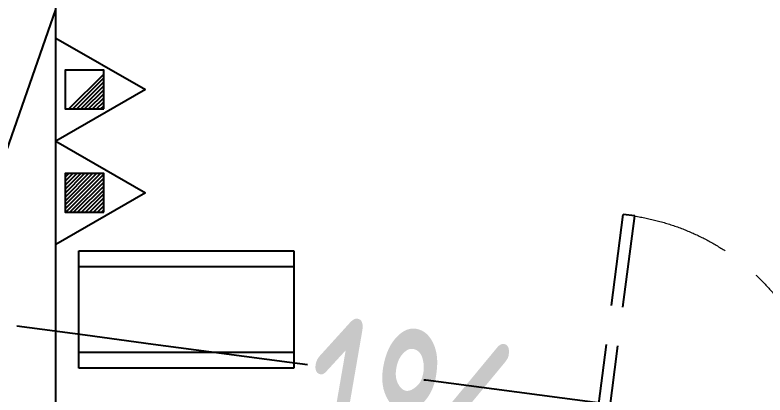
# Model space of a CAD drawing. Header units: inches. Extents: x 0 to 1813292486, y 0 to 3473589894.
# Drawn here: x 600527981 to 600529899, y 3473206353 to 3473207325 of the extents above; entities that cross this region are included whole.
import ezdxf

# ---------------------------------------------------------------- set-up
doc = ezdxf.new("R2010")
doc.units = ezdxf.units.IN
doc.header["$LTSCALE"] = 1000
doc.header["$MEASUREMENT"] = 0
doc.linetypes.add('AX-MALL-WALL-P02-QT$0$DASH', pattern=[0.35, 0.25, -0.1])
for name, color, linetype in [('A-Anno-Note', 241, 'Continuous'), ('AX-MALL-DIM-P02$0$A-Anno-Note', 241, 'Continuous'), ('AX-MALL-P02-200$0$A-Anno-Note', 241, 'Continuous'), ('AX-MALL-WALL-P02$0$A-Anno-Note', 241, 'Continuous'), ('AX-MALL-WALL-P02-QT$0$A-Detl-Patt', 8, 'Continuous'), ('AX-MALL-WALL-P02-QT$0$A-Detl-Thin', 131, 'Continuous'), ('AX-MALL-WALL-P02-QT$0$A-Fixt', 81, 'Continuous'), ('AX-MALL-WALL-P02-QT$0$A-Wall', 2, 'Continuous'), ('AX-MALL-WALL-P02-QT$0$A-Wall-Patt', 13, 'Continuous'), ('PX-MALL-P02-LG$0$P-Exsh', 31, 'Continuous')]:
    doc.layers.add(name, color=color, linetype=linetype)
doc.layers.add('AX-MALL-WALL-P02-QT$0$M-AUX-TO-ARCH', color=1, linetype='Continuous', plot=False)
doc.styles.add('AX-MALL-DIM-P02$0$_TCH_DIM', font='gbenor.shx')

# ---------------------------------------------------------------- blocks, each defined once
blk = doc.blocks.new('AX-MALL-WALL-P02-QT$0$tj')
at = {"layer": 'AX-MALL-WALL-P02-QT$0$A-Detl-Patt'}
h = blk.add_hatch(dxfattribs=at)
h.set_pattern_fill('STEEL', color=256, scale=100.0000000000001, angle=50.43183869082386)
h.set_pattern_definition([(75.00000000004839, (-14278.19445574284, 156289.8254051208), (-153.3407249234246, 41.08752340989569), []), (75.00000000004839, (-14317.88195610046, 156358.5661673546), (-153.3407249234246, 41.08752340989569), [])])
edge = h.paths.add_edge_path()
edge.add_line((88101.273016572, 47666.64152574539), (87883.93542659283, 47459.84604215622))
edge.add_line((87883.93542659283, 47459.84604215622), (91571.54751467705, 43584.64122533798))
edge.add_arc((262949.389629302, 558937.705083496), 543101.4133620498, 251.6057364187558, 260.0288666978238)
edge.add_arc((172180.8466627672, -2862.146247219684), 27099.9982179492, 64.7128659603706, 96.9316049602786, ccw=False)
edge.add_arc((262948.9730309481, 558936.3205539446), 543099.9677998082, 261.6155114784545, 271.7251478115656)
edge.add_line((279298.9759148359, 16082.51663446426), (279298.9759315252, 16382.65274763107))
edge.add_arc((262948.9742454757, 558936.3204835369), 542799.9676941936, 261.62020364125146, 271.7261014454634, ccw=False)
edge.add_arc((172180.8456921196, -2862.14609140989), 27400.00151046549, 64.80631838577902, 96.83815911678944)
edge.add_arc((262949.394896181, 558937.7037490648), 542801.4137571028, 251.6136389015772, 260.02417327084333, ccw=False)
edge.add_line((91737.26096642017, 43845.69257831573), (88101.273016572, 47666.64152574539))
blk = doc.blocks.new('AX-MALL-WALL-P02-QT$0$1')
at = {"layer": 'AX-MALL-WALL-P02-QT$0$A-Detl-Patt', "linetype": 'AX-MALL-WALL-P02-QT$0$DASH', "extrusion": (0, 0, -1)}
for p, q in [((108521.714856267, -109072.1955194473), (108772.1514668465, -108543.5117721558)), ((108799.2634540796, -108556.3546748161), (108772.1514668465, -108543.5117721558)), ((108548.8268431425, -109085.0384221077), (108799.2634540796, -108556.3546748161)), ((109579.0823497772, -109573.0687398911), (109829.5189602375, -109044.3849935532)), ((109829.5189602375, -109044.3849935532), (109856.6309474707, -109057.2278962135)), ((108521.714856267, -109072.1955194473), (108548.8268431425, -109085.0384221077)), ((109606.1943365335, -109585.9116430283), (109856.6309474707, -109057.2278962135)), ((109606.1943365335, -109585.9116430283), (109579.0823497772, -109573.0687398911))]:
    blk.add_line(p, q, dxfattribs=at)
at = {"layer": 'AX-MALL-WALL-P02-QT$0$A-Detl-Patt', "linetype": 'AX-MALL-WALL-P02-QT$0$DASH', "lineweight": 13, "extrusion": (0, 0, -1)}
blk.add_lwpolyline([(-108799.1811138391, -108556.5284986496, 0.4067224467930122), (-109063.9545964003, -109329.0535812378, 0.4067224466732205), (-109829.4366202354, -109044.5588169098)], format="xyb", dxfattribs=at)
at = {"layer": 'AX-MALL-WALL-P02-QT$0$A-Detl-Patt', "linetype": 'AX-MALL-WALL-P02-QT$0$DASH', "lineweight": 13}
blk.add_lwpolyline([(108478.905179143, -109162.5688095093), (109563.3846606016, -109676.2849311829), (109649.0040137768, -109495.538351059), (108564.524532795, -108981.8222289085)], close=True, dxfattribs=at)
blk = doc.blocks.new('AX-MALL-WALL-P02-QT$0$JB-AC(i)-Li')
for p, q in [((-275, 0), (275, 0)), ((-275, 0), (275, 0)), ((-275, -300), (-275, 0)), ((275, 0), (275, -300)), ((-275, -40), (275, -40)), ((275, -260), (-275, -260)), ((275, -300), (-275, -300))]:
    blk.add_line(p, q)
blk = doc.blocks.new('AX-MALL-WALL-P02-QT')
at = {"layer": 'AX-MALL-WALL-P02-QT$0$A-Wall-Patt'}
h = blk.add_hatch(dxfattribs=at)
h.set_pattern_fill('普通砖', color=256, scale=200, style=0)
h.set_pattern_definition([(45, (0, 359.0227), (-353.55353201463, 353.55353201463), [])])
h.paths.add_polyline_path([(600332180.6903054, 3473083770.51815), (600332309.3063495, 3473083815.376318), (600335280.1953036, 3473091790.288926), (600335252.6320435, 3473091907.270596), (600335127.6869571, 3473091953.816307), (600332131.1824615, 3473083910.142561)])
at = {"layer": 'AX-MALL-WALL-P02-QT$0$A-Detl-Thin', "linetype": 'AX-MALL-WALL-P02-QT$0$DASH', "ltscale": 3}
blk.add_lwpolyline([(600332572.4014926, 3473084808.073072, 0.002611264393098063), (600337554.476346, 3473082190.708711, 0.001755035622317991)], format="xyb", dxfattribs=at)
at = {"layer": 'AX-MALL-WALL-P02-QT$0$A-Wall'}
blk.add_line((600332309.3063495, 3473083815.376318), (600335280.1953036, 3473091790.288926), dxfattribs=at)
at = {"layer": 'AX-MALL-WALL-P02-QT$0$A-Detl-Thin', "rotation": 339.5681613091762}
blk.add_blockref('AX-MALL-WALL-P02-QT$0$tj', (600144118.6961328, 3473128496.287411), dxfattribs=at)
at = {"layer": 'AX-MALL-WALL-P02-QT$0$A-Fixt', "rotation": 339.5681613375581}
blk.add_blockref('AX-MALL-WALL-P02-QT$0$JB-AC(i)-Li', (600333045.5346076, 3473084836.818161), dxfattribs=at)
at = {"layer": 'AX-MALL-WALL-P02-QT$0$M-AUX-TO-ARCH', "rotation": 357.5640542891151}
blk.add_blockref('AX-MALL-WALL-P02-QT$0$1', (600230064.3528507, 3473197602.360841), dxfattribs=at)
blk = doc.blocks.new('AX-MALL-WALL-P02')
at = {"layer": 'AX-MALL-WALL-P02$0$A-Anno-Note'}
blk.add_blockref('AX-MALL-WALL-P02-QT', (0, 0), dxfattribs=at)
blk = doc.blocks.new('PX-MALL-P02-LG$0$MHQ')
at = {"layer": 'PX-MALL-P02-LG$0$P-Exsh', "ltscale": 0.7}
h = blk.add_hatch(dxfattribs=at)
h.set_pattern_fill('ANSI31', color=256, scale=25, style=0)
h.set_pattern_definition([(45, (-160019.2306599375, -42228.3236173685), (-28.0633003783411, 28.0633003783411), [])])
h.paths.add_polyline_path([(-75.0000000015425, 185.1731819980414), (75, 185.1731819980414), (75, 35.17318199802685), (-75.0000000015425, 35.17318199802685)])
for points in [[(0, 346.4101615137042), (-200, -1.455191522836685e-11), (200, -1.455191522836685e-11)], [(0, 346.4101615137042), (-200, -1.455191522836685e-11), (200, -1.455191522836685e-11)], [(0, 346.4101615137042), (-200, -1.455191522836685e-11), (200, -1.455191522836685e-11)], [(-75.0000000015425, 185.1731819980414), (75, 185.1731819980414), (75, 35.17318199802685), (-75.0000000015425, 35.17318199802685)]]:
    blk.add_lwpolyline(points, close=True, dxfattribs=at)
blk = doc.blocks.new('PX-MALL-P02-LG$0$A$C301F1425')
at = {"layer": 'PX-MALL-P02-LG$0$P-Exsh', "ltscale": 0.7}
for p in [(-200, 1.455191522836685e-11), (200, 1.455191522836685e-11)]:
    blk.add_blockref('PX-MALL-P02-LG$0$MHQ', p, dxfattribs=at)
blk = doc.blocks.new('PX-MALL-P02-LG')
at = {"xscale": -0.6600000001490107, "yscale": 0.660000000149011, "zscale": 0.660000000149011, "rotation": 249.5681618208259}
blk.add_blockref('PX-MALL-P02-LG$0$A$C301F1425', (600332830.9897548, 3473085215.758543), dxfattribs=at)
blk = doc.blocks.new('AX-MALL-DIM-P02')
at = {"layer": 'AX-MALL-DIM-P02$0$A-Anno-Note', "style": 'AX-MALL-DIM-P02$0$_TCH_DIM', "width": 0.7}
blk.add_text('1%', height=535.5, rotation=329.7733746011463, dxfattribs=at).set_placement((600333041.9630938, 3473084107.410851))
blk = doc.blocks.new('AX-MALL-P02-200')
at = {"layer": 'AX-MALL-P02-200$0$A-Anno-Note'}
blk.add_blockref('AX-MALL-WALL-P02', (0, 0), dxfattribs=at)
for name in ['AX-MALL-DIM-P02', 'PX-MALL-P02-LG']:
    blk.add_blockref(name, (0, 0), dxfattribs=at)

msp = doc.modelspace()

# ---------------------------------------------------------------- block references
at = {"layer": 'A-Anno-Note', "rotation": 20.43183869077545}
msp.add_blockref('AX-MALL-P02-200', (1250392458.527329, 9048125.682563305), dxfattribs=at)

doc.saveas('drawing.dxf')
